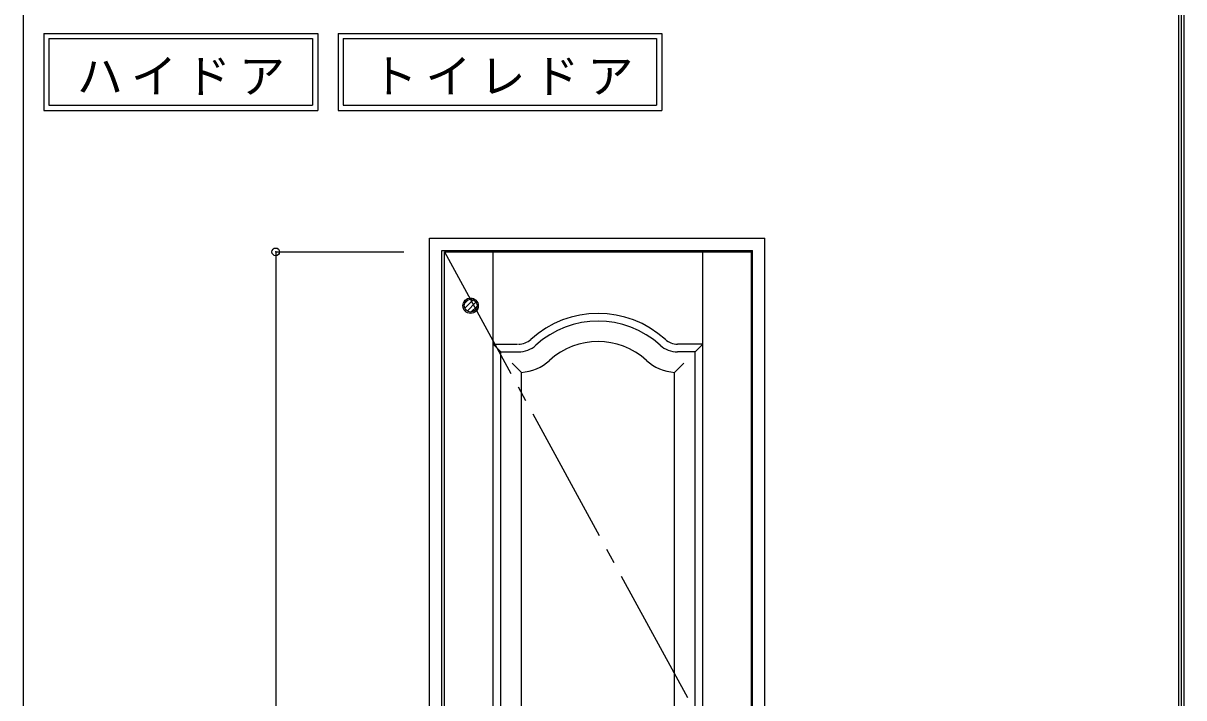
# Model space of a CAD drawing. Units: millimetres, scale not verified. Extents: x -6000 to 5700, y -4307 to 4175.
# Drawn here: x 3436 to 5700, y -1351 to -36 of the extents above; entities that cross this region are included whole.
import ezdxf

# ---------------------------------------------------------------- set-up
doc = ezdxf.new("R2010")
doc.units = ezdxf.units.MM
doc.header["$LTSCALE"] = 30
doc.header["$PDMODE"] = 32
doc.header["$PDSIZE"] = 15
doc.linetypes.add('CHAIN2', pattern=[12, 9, -1, 1, -1])
doc.linetypes.add('DASHED1', pattern=[1.8, 1.2, -0.6])
for name, color, linetype in [('0-2_扉', 7, 'Continuous'), ('0-4_枠', 3, 'Continuous'), ('0-5_レバー', 7, 'Continuous'), ('0-7', 7, 'CHAIN2'), ('0-A_文字', 7, 'Continuous'), ('0-B_寸法', 7, 'Continuous'), ('F-1_枠', 6, 'Continuous')]:
    doc.layers.add(name, color=color, linetype=linetype)
doc.styles.add('ＭＳ ゴシック', font='')
doc.styles.get('ＭＳ ゴシック').set_extended_font_data('MS Gothic')

msp = doc.modelspace()

# ---------------------------------------------------------------- linework, layer by layer
at = {"layer": '0-2_扉'}
for p, q in [((4258, -481.25), (4857, -481.25)), ((4258, -2676.25), (4258, -481.25)), ((4353, -1714.34), (4353, -481.25)), ((4762, -2676.25), (4762, -481.25)), ((4857, -2676.25), (4857, -481.25)), ((4368, -676.25), (4353, -661.25)), ((4353, -661.25), (4400.5, -661.25)), ((4368, -676.25), (4402.58, -676.25)), ((4368, -1707.79), (4368, -676.25)), ((4762, -661.25), (4712.42, -661.25)), ((4747, -676.25), (4712.42, -676.25)), ((4747, -676.25), (4762, -661.25)), ((4747, -1861.25), (4747, -676.25)), ((4390.32, -698.41), (4408, -716.09)), ((4724.68, -698.41), (4707, -716.09)), ((4408, -1698.93), (4408, -716.09)), ((4368.19, -799.25), (4368, -799.25))]:
    msp.add_line(p, q, dxfattribs=at)
msp.add_lwpolyline([(4408, -1821.25), (4707, -1821.25), (4707, -716.09)], dxfattribs=at)
for centre, radius, start, end in [((4557.5, -796.25), 195, 47.6573, 132.3427), ((4557.5, -796.25), 180, 47.6573, 132.3427), ((4402.58, -626.25), 35, 270, 312.3427), ((4557.5, -796.25), 140, 47.6573, 132.3427), ((4712.42, -626.25), 35, 227.6573, 270), ((4402.58, -626.25), 50, 270, 312.3427), ((4712.42, -626.25), 50, 227.6573, 270), ((4402.58, -626.25), 90, 273.45234, 312.3427), ((4712.42, -626.25), 90, 227.6573, 266.54765)]:
    msp.add_arc(centre, radius, start, end, dxfattribs=at)
at = {"layer": '0-4_枠'}
for p, q in [((4229, -2701.25), (4229, -454.25)), ((4229, -454.25), (4883, -454.25)), ((4883, -2701.25), (4883, -454.25)), ((4253, -2701.25), (4253, -478.25)), ((4253, -478.25), (4859, -478.25)), ((4859, -2701.25), (4859, -478.25))]:
    msp.add_line(p, q, dxfattribs=at)
at = {"layer": '0-5_レバー', "color": 4, "linetype": 'DASHED1'}
for p, q in [((4297.5, -591.15), (4313.9, -574.75)), ((4297.58, -581.18), (4303.93, -574.83)), ((4301.97, -596.58), (4319.33, -579.22)), ((4309.72, -598.73), (4321.48, -586.97))]:
    msp.add_line(p, q, dxfattribs=at)
at = {"layer": '0-5_レバー'}
msp.add_circle((4309, -586.25), 15, dxfattribs=at)
at = {"layer": '0-5_レバー', "color": 3}
msp.add_circle((4309, -586.25), 12.5, dxfattribs=at)
at = {"layer": '0-7'}
msp.add_line((4258, -481.25), (4857, -1578.75), dxfattribs=at)
at = {"layer": '0-A_文字'}
for p, q in [((3476.4, -55.5), (3476.4, -205.5)), ((3486.4, -65.5), (4000.73, -65.5)), ((4000.73, -65.5), (4000.73, -195.5)), ((4050.73, -55.5), (4050.73, -205.5)), ((4060.73, -65.5), (4060.73, -195.5)), ((4060.73, -65.5), (4671.76, -65.5)), ((4671.76, -65.5), (4671.76, -195.5)), ((4060.73, -195.5), (4671.76, -195.5)), ((3476.4, -205.5), (4010.73, -205.5)), ((4050.73, -205.5), (4681.76, -205.5))]:
    msp.add_line(p, q, dxfattribs=at)
for points in [[(3476.4, -55.5), (4010.73, -55.5), (4010.73, -205.5)], [(3486.4, -65.5), (3486.4, -195.5), (4000.73, -195.5)], [(4050.73, -55.5), (4681.76, -55.5), (4681.76, -205.5)]]:
    msp.add_lwpolyline(points, dxfattribs=at)
at = {"layer": '0-B_寸法', "color": 4}
for q in [(4179, -481.25), (3929, -2676.25)]:
    msp.add_line((3929, -481.25), q, dxfattribs=at)
at = {"layer": '0-B_寸法'}
msp.add_point((3929, -481.25), dxfattribs=at)
at = {"layer": 'F-1_枠'}
for p, q in [((3436.4, 4175), (3436.4, -3790)), ((5690, 4175), (5690, -4205)), ((5695, 4175), (5695, -4205)), ((5700, 4175), (5700, -4205))]:
    msp.add_line(p, q, dxfattribs=at)

# ---------------------------------------------------------------- texts
at = {"layer": '0-A_文字', "char_height": 65.98, "attachment_point": 7, "style": 'ＭＳ ゴシック'}
for s, insert in [('\\T1.17;ハイドア', (3541.06, -175.5)), ('\\T1.17;トイレドア', (4115.39, -175.5))]:
    msp.add_mtext(s, dxfattribs=dict(at, insert=insert))

doc.saveas('drawing.dxf')
